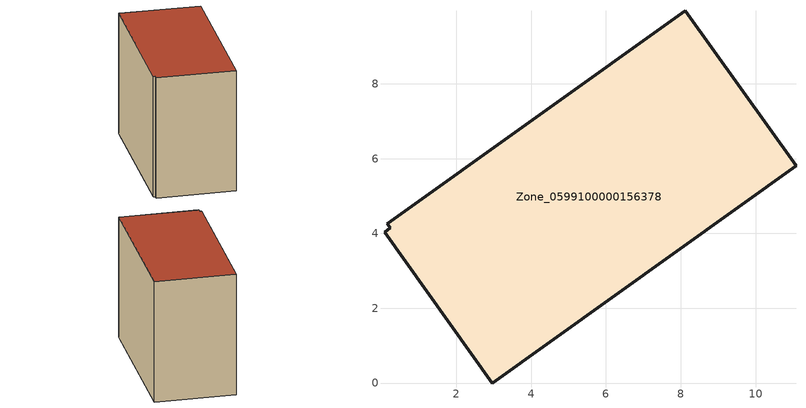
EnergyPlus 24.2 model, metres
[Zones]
Zone_0599100000156378
 floor ground (C_G): 0.08,4.04 0.23,4.15 0.16,4.26 8.13,9.95 11.08,5.81 2.96,0 z0
 wall outside (C_F): 2.96,0 11.08,5.81 8.13,9.95 0.16,4.26 0.23,4.15 0.08,4.04 2.96,0 z0:7.95
 roof outside (C_R): 0.23,4.15 0.08,4.04 2.96,0 11.08,5.81 8.13,9.95 0.16,4.26 z7.95
[BUILDING]
Pand.0599100000156378: North Axis=0; Terrain=City; Loads Convergence Tolerance Value=0.04; Temperature Convergence Tolerance Value=0.4; Solar Distribution=FullExterior; Maximum Number of Warmup Days=25; Minimum Number of Warmup Days=1
[Site:Location]
Rotterdam.The.Hague.AP_ZH_NLD Design_Conditions: Latitude=51.96; Longitude=4.45; Time Zone=1; Elevation=-4.5
[SITE:GROUNDTEMPERATURE:BUILDINGSURFACE]
18, 18, 18, 18, 18, 18, 18, 18, 18, 18, 18, 18
[MATERIAL] Thermal Absorptance=0.9; Solar Absorptance=0.7; Visible Absorptance=0.7
Name | Roughness | Thickness | Conductivity | Density | Specific Heat
G.TI.1975-1991 | MediumSmooth | 0.15 | 0.288461 | 540 | 1210
F.TI.1975-1991 | Rough | 0.3 | 0.230769 | 1920 | 840
R.TI.1975-1991 | MediumRough | 0.2 | 0.153846 | 1500 | 1000
[CONSTRUCTION]
C_G: G.TI.1975-1991
C_F: F.TI.1975-1991
C_R: R.TI.1975-1991
[ZONE]
Zone_0599100000156378: Type=1; Multiplier=1; Ceiling Height=Autocalculate; Volume=Autocalculate; Floor Area=autocalculate; Part of Total Floor Area=Yes
[ZONEINFILTRATION:DESIGNFLOWRATE]
Infil_Zone_0599100000156378: Zone or ZoneList or Space or SpaceList=Zone_0599100000156378; Schedule=AlwaysOn; Design Flow Rate Calculation Method=Flow/Area; Flow Rate per Floor Area=0.003; Constant Term Coefficient=1; Temperature Term Coefficient=0; Velocity Term Coefficient=0; Velocity Squared Term Coefficient=0
[HVACTEMPLATE:ZONE:IDEALLOADSAIRSYSTEM]
Zone_0599100000156378: Maximum Heating Supply Air Temperature=50; Minimum Cooling Supply Air Temperature=13; Maximum Heating Supply Air Humidity Ratio=0.0156; Minimum Cooling Supply Air Humidity Ratio=0.0077; Heating Limit=NoLimit; Cooling Limit=NoLimit; Dehumidification Control Type=ConstantSensibleHeatRatio; Cooling Sensible Heat Ratio=0.7; Dehumidification Setpoint=60; Humidification Control Type=None; Humidification Setpoint=30; Outdoor Air Method=None; Outdoor Air Flow Rate per Person=0.00944; Outdoor Air Flow Rate per Zone Floor Area=0; Outdoor Air Flow Rate per Zone=0; Demand Controlled Ventilation Type=None; Outdoor Air Economizer Type=NoEconomizer; Heat Recovery Type=None; Sensible Heat Recovery Effectiveness=0.7; Latent Heat Recovery Effectiveness=0.65
[ZONECONTROL:THERMOSTAT]
ThermostatControl_Zone_0599100000156378: Zone or ZoneList=Zone_0599100000156378; Control Type Schedule=DualSetpointControlType; Control 1=Thermostat_Zone_0599100000156378; Temperature Difference Between Cutout And Setpoint=0
[THERMOSTATSETPOINT:DUALSETPOINT]
Thermostat_Zone_0599100000156378: Heating Setpoint Temperature Schedule=HeatingSetpoint_Zone_0599100000156378; Cooling Setpoint Temperature Schedule=CoolingSetpoint_Zone_0599100000156378
[SCHEDULE:COMPACT]
HeatingSetpoint_Zone_0599100000156378: Through: 12/31, For: AllDays, Until: 24:00, 21
CoolingSetpoint_Zone_0599100000156378: Through: 12/31, For: AllDays, Until: 24:00, 24
DualSetpointControlType: Through: 12/31, For: AllDays, Until: 24:00, 4
AlwaysOn: Through: 12/31, For: AllDays, Until: 24:00, 1
